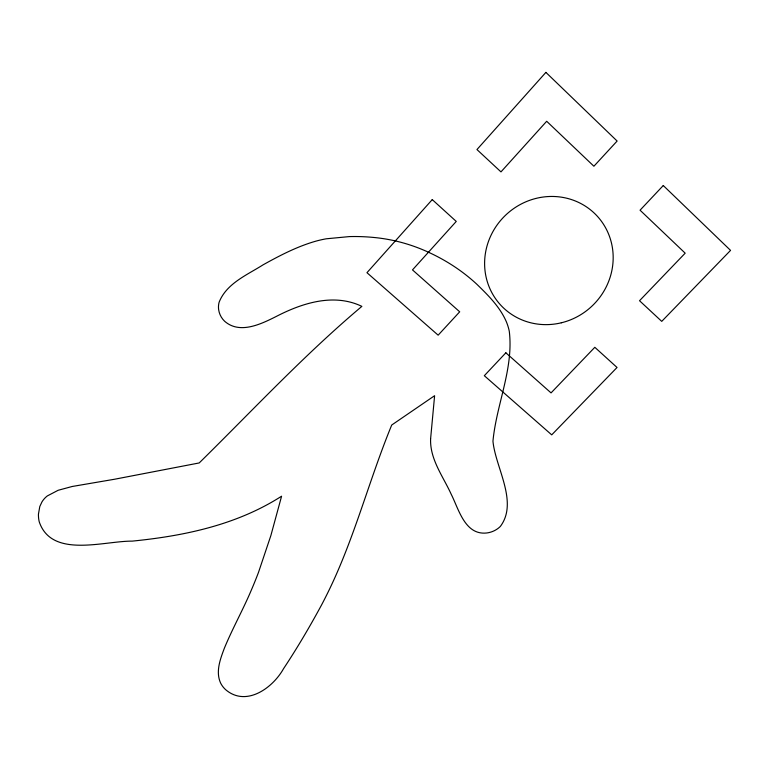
<?xml version="1.0" encoding="UTF-8"?>
<svg xmlns="http://www.w3.org/2000/svg" width="769" height="769" viewBox="0 0 769 769"><rect width="100%" height="100%" fill="white"/><g stroke="black" fill="none" stroke-linecap="round" stroke-linejoin="round"><path stroke-width="1.15" d="M430.602 438.811C429.813 459.362 443.155 476.434 451.23 494.304C458.814 509.328 464.995 535.426 486.787 532.975A22.416 20.792 -14.2 0 0 494.006 530.86A21.965 20.378 -14.2 0 0 500.359 526.419C518.604 502.032 495.428 467.658 492.958 441.185C496.399 404.34 513.836 368.514 509.27 331.189A57.915 55.964 -22.4 0 0 506.454 321.99C500.071 307.023 488.219 295.325 476.742 284.155A178.85 171.372 -1.2 0 0 450.519 264.113A188.828 180.561 -0.4 0 0 427.949 252.001C410.79 244.138 392.325 239.169 373.532 237.438A189.03 180.677 -1.5 0 0 349.376 236.592L326.267 238.794A114.937 111.784 0.8 0 0 316.001 241.12C297.315 246.416 279.954 255.433 263.065 264.844C247.06 274.994 226.557 283.377 219.136 302.179A19.379 18.725 27.1 0 0 218.656 309.715A19.917 19.254 27.1 0 0 224.606 321.231C239.726 334.534 260.931 324.143 276.138 316.52C302.092 303.073 333.794 292.864 361.872 306.37C304.226 354.894 252.857 410.175 199.2 462.948L114.523 479.25L72.18 486.489L58.136 490.286L47.332 495.928A25.906 23.435 19.9 0 0 41.987 501.859L39.796 506.521L38.45 514.105A34.249 31.01 19.4 0 0 39.229 521.805C51.696 558.669 103.604 540.934 132.191 541.126C184.339 535.935 236.785 524.929 281.589 496.197L270.88 535.532L258.49 572.405A582.344 499.533 34.5 0 1 251.319 590.131C243.004 609.817 232.488 628.494 224.346 648.267C220.29 659.11 215.426 671.731 220.607 683.045A24.204 21.59 4.6 0 0 225.711 689.735C246.215 707.22 272.784 687.986 283.54 668.684C297.247 648.017 309.849 626.61 321.644 604.799A599.541 523.497 35 0 0 326.383 595.552C353.788 540.982 368.543 481.346 391.719 425.026L434.61 395.699L430.602 438.811M432.245 199.613L366.957 272.697L438.147 335.178L459.699 311.81L412.492 269.9L456.257 221.424L432.245 199.613M545.894 72.382L476.953 149.561L500.975 171.891L546.682 121.271L593.899 166.239L617.123 141.044L545.894 72.382M505.867 352.798L484.316 375.705L551.719 434.86L617.046 367.476L594.822 347.3L551.046 392.901L505.867 352.798M663.272 185.531L640.058 210.197L685.179 253.174L639.529 300.727L661.734 321.375L730.55 250.386L663.272 185.531M561.322 322.797A65.644 62.712 -43.1 0 0 597.311 216.224A65.644 62.712 -43.1 0 0 488.055 242.61A65.644 62.712 -43.1 0 0 561.322 322.797"/></g></svg>
